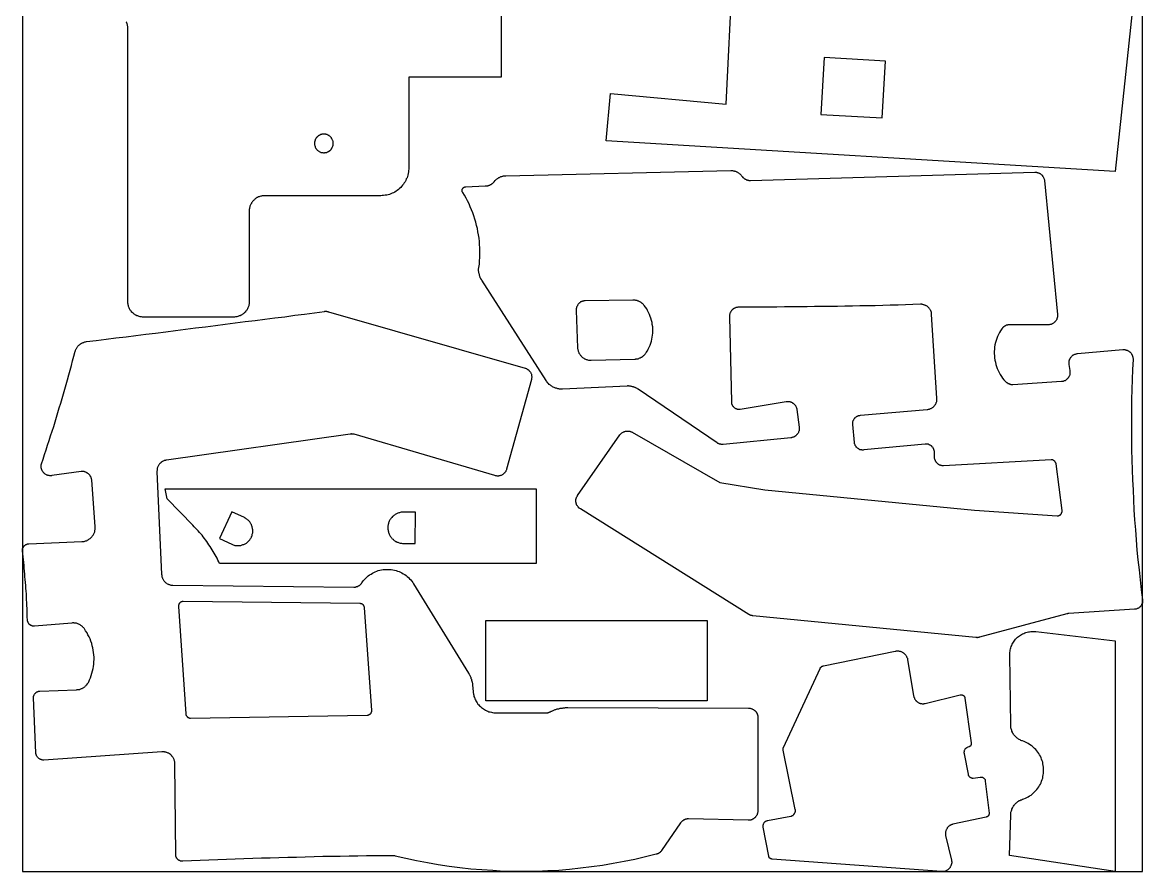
# Model space of a CAD drawing. Header units: metres. Extents: x 0 to 1200, y 0 to 1820.
# Drawn here: x 0 to 1200, y 0 to 910 of the extents above; entities that cross this region are included whole.
import ezdxf

# ---------------------------------------------------------------- set-up
doc = ezdxf.new("R2010")
doc.units = ezdxf.units.M
for name, color, linetype in [('HOLES', 1, 'Continuous'), ('MATERIAL', 8, 'Continuous'), ('PART_12328', 220, 'Continuous'), ('PART_12330', 90, 'Continuous'), ('PART_12719', 15, 'Continuous'), ('PART_12720', 30, 'Continuous'), ('PART_12724', 5, 'Continuous'), ('PART_12727', 1, 'Continuous'), ('PART_13896', 5, 'Continuous'), ('PART_13898', 3, 'Continuous')]:
    doc.layers.add(name, color=color, linetype=linetype)

msp = doc.modelspace()

# ---------------------------------------------------------------- linework, layer by layer
at = {"layer": 'HOLES'}
for points in [[(921, 807.5), (924.5, 868.25), (858.75, 872.25), (855.25, 811.25), (921, 807.5)], [(323, 790), (322.5, 790), (322, 790), (321.5, 790), (320.75, 790), (320.25, 789.75), (319.75, 789.5), (319.25, 789.5), (318.75, 789.25), (318.5, 789), (318, 788.75), (317.5, 788.5), (317, 788.25), (316.75, 787.75), (316.25, 787.5), (315.75, 787.25), (315.5, 786.75), (315.25, 786.5), (314.75, 786), (314.5, 785.5), (314.25, 785), (314, 784.75), (313.75, 784.25), (313.5, 783.75), (313.5, 783.25), (313.25, 782.75), (313.25, 782.25), (313, 781.75), (313, 781.25), (313, 780.5), (313, 780), (313, 779.5), (313, 779), (313, 778.5), (313.25, 778), (313.25, 777.5), (313.5, 777), (313.5, 776.5), (313.75, 776), (314, 775.5), (314.25, 775), (314.5, 774.75), (314.75, 774.25), (315.25, 773.75), (315.5, 773.5), (315.75, 773), (316.25, 772.75), (316.75, 772.25), (317, 772), (317.5, 771.75), (318, 771.5), (318.5, 771.25), (318.75, 771), (319.25, 770.75), (319.75, 770.5), (320.25, 770.5), (320.75, 770.25), (321.5, 770.25), (322, 770.25), (322.5, 770), (323, 770), (323.5, 770), (324, 770.25), (324.5, 770.25), (325, 770.25), (325.5, 770.5), (326, 770.5), (326.5, 770.75), (327, 771), (327.5, 771.25), (328, 771.5), (328.5, 771.75), (328.75, 772), (329.25, 772.25), (329.75, 772.75), (330, 773), (330.25, 773.5), (330.75, 773.75), (331, 774.25), (331.25, 774.75), (331.5, 775), (331.75, 775.5), (332, 776), (332.25, 776.5), (332.5, 777), (332.5, 777.5), (332.75, 778), (332.75, 778.5), (333, 779), (333, 779.5), (333, 780), (333, 780.5), (333, 781.25), (332.75, 781.75), (332.75, 782.25), (332.5, 782.75), (332.5, 783.25), (332.25, 783.75), (332, 784.25), (331.75, 784.75), (331.5, 785), (331.25, 785.5), (331, 786), (330.75, 786.5), (330.25, 786.75), (330, 787.25), (329.75, 787.5), (329.25, 787.75), (328.75, 788.25), (328.5, 788.5), (328, 788.75), (327.5, 789), (327, 789.25), (326.5, 789.5), (326, 789.5), (325.5, 789.75), (325, 790), (324.5, 790), (324, 790), (323.5, 790), (323, 790)], [(654, 612.25), (603, 611.5), (602.5, 611.5), (602, 611.5), (601.5, 611.5), (601, 611.25), (600.5, 611.25), (600, 611), (599.5, 610.75), (599, 610.75), (598.5, 610.5), (598, 610.25), (597.5, 609.75), (597.25, 609.5), (596.75, 609.25), (596.25, 608.75), (596, 608.5), (595.5, 608), (595.25, 607.75), (595, 607.25), (594.75, 606.75), (594.5, 606.25), (594.25, 605.75), (594, 605.25), (593.75, 604.75), (593.5, 604.25), (593.5, 603.75), (593.25, 603.25), (593.25, 602.75), (593.25, 602.25), (593.25, 601.75), (593.25, 601.25), (594.75, 561.25), (594.75, 560.5), (595, 559.75), (595, 559), (595.25, 558.25), (595.5, 557.5), (595.75, 557), (596, 556.25), (596.25, 555.5), (596.75, 554.75), (597, 554.25), (597.5, 553.5), (598, 553), (598.5, 552.5), (599, 551.75), (599.5, 551.25), (600, 550.75), (600.75, 550.5), (601.25, 550), (602, 549.5), (602.5, 549.25), (603.25, 549), (604, 548.75), (604.75, 548.5), (605.5, 548.25), (606.25, 548), (607, 548), (607.75, 547.75), (608.5, 547.75), (609.25, 547.75), (656, 549), (656.75, 549), (657.25, 549.25), (658, 549.25), (658.5, 549.25), (659, 549.5), (659.75, 549.5), (660.25, 549.75), (660.75, 550), (661.5, 550.25), (662, 550.5), (662.5, 550.75), (663, 551), (663.5, 551.25), (664, 551.75), (664.5, 552), (665, 552.25), (665.5, 552.75), (666, 553.25), (666.5, 553.5), (666.75, 554), (667.25, 554.5), (667.5, 555), (668, 555.5), (668.25, 556), (669.5, 557.75), (670.5, 559.75), (671.5, 561.75), (672.5, 564), (673.25, 566), (673.75, 568.25), (674.25, 570.5), (674.75, 572.5), (675, 574.75), (675.25, 577), (675.25, 579.25), (675.25, 581.5), (675.25, 583.75), (674.75, 586), (674.5, 588.25), (674, 590.5), (673.25, 592.75), (672.5, 594.75), (671.75, 596.75), (670.75, 599), (669.75, 601), (668.75, 602.75), (667.5, 604.75), (666, 606.5), (665.75, 607), (665.25, 607.5), (665, 607.75), (664.5, 608.25), (664, 608.5), (663.75, 609), (663.25, 609.25), (662.75, 609.75), (662.25, 610), (661.75, 610.25), (661.25, 610.5), (660.75, 610.75), (660.25, 611), (659.75, 611.25), (659, 611.5), (658.5, 611.75), (658, 611.75), (657.5, 612), (657, 612), (656.25, 612.25), (655.75, 612.25), (655.25, 612.25), (654.5, 612.25), (654, 612.25)], [(224.5, 385.25), (211.25, 356.75), (224.25, 350.75), (225, 350.25), (225.75, 350), (226.75, 349.75), (227.5, 349.5), (228.25, 349.5), (229, 349.25), (230, 349.25), (230.75, 349.25), (231.5, 349.25), (232.25, 349.25), (233.25, 349.25), (234, 349.5), (234.75, 349.75), (235.5, 350), (236.25, 350.25), (237.25, 350.5), (238, 350.75), (238.5, 351.25), (239.25, 351.5), (240, 352), (240.75, 352.5), (241.25, 353), (242, 353.5), (242.5, 354.25), (243, 354.75), (243.5, 355.5), (244, 356.25), (244.5, 356.75), (245, 357.5), (245.25, 358.25), (245.5, 359), (246, 359.75), (246.25, 360.5), (246.25, 361.5), (246.5, 362.25), (246.75, 363), (246.75, 363.75), (246.75, 364.75), (246.75, 365.5), (246.75, 366.25), (246.5, 367.25), (246.5, 368), (246.25, 368.75), (246, 369.5), (245.75, 370.25), (245.5, 371), (245.25, 371.75), (244.75, 372.5), (244.25, 373.25), (244, 374), (243.5, 374.75), (243, 375.25), (242.25, 376), (241.75, 376.5), (241.25, 377), (240.5, 377.5), (239.75, 378), (239, 378.5), (238.5, 378.75), (237.75, 379.25), (224.5, 385.25)], [(420.75, 351.5), (421, 385), (408.25, 385), (407.5, 385), (406.5, 385), (405.75, 385), (404.75, 384.75), (404, 384.5), (403.25, 384.25), (402.25, 384), (401.5, 383.75), (400.75, 383.25), (400, 383), (399.25, 382.5), (398.5, 382), (397.75, 381.5), (397, 380.75), (396.5, 380.25), (395.75, 379.5), (395.25, 379), (394.75, 378.25), (394.25, 377.5), (393.75, 376.75), (393.25, 376), (393, 375.25), (392.5, 374.5), (392.25, 373.5), (392, 372.75), (391.75, 372), (391.75, 371), (391.5, 370.25), (391.5, 369.25), (391.5, 368.5), (391.5, 368.25), (391.5, 367.5), (391.5, 366.75), (391.75, 365.75), (391.75, 365), (392, 364), (392.25, 363.25), (392.5, 362.5), (392.75, 361.5), (393.25, 360.75), (393.75, 360), (394, 359.25), (394.5, 358.5), (395, 357.75), (395.75, 357.25), (396.25, 356.5), (397, 356), (397.5, 355.25), (398.25, 354.75), (399, 354.25), (399.75, 353.75), (400.5, 353.5), (401.25, 353), (402, 352.75), (403, 352.5), (403.75, 352.25), (404.75, 352), (405.5, 351.75), (406.25, 351.75), (407.25, 351.5), (408, 351.5), (420.75, 351.5)], [(167.25, 284), (175.25, 169), (175.25, 168.75), (175.25, 168.5), (175.25, 168.25), (175.25, 168), (175.5, 167.75), (175.5, 167.5), (175.5, 167.25), (175.75, 167), (175.75, 166.75), (176, 166.5), (176.25, 166.5), (176.25, 166.25), (176.5, 166), (176.75, 165.75), (177, 165.5), (177.25, 165.25), (177.5, 165.25), (177.75, 165), (178, 165), (178.25, 164.75), (178.5, 164.75), (178.75, 164.75), (179, 164.5), (179.25, 164.5), (179.5, 164.5), (179.75, 164.5), (180, 164.5), (180.25, 164.5), (369.5, 167.75), (369.75, 167.75), (370, 167.75), (370.25, 167.75), (370.5, 167.75), (370.75, 168), (371, 168), (371.25, 168), (371.5, 168.25), (371.75, 168.25), (372, 168.5), (372.25, 168.5), (372.25, 168.75), (372.5, 168.75), (372.75, 169), (373, 169.25), (373, 169.5), (373.25, 169.5), (373.5, 169.75), (373.5, 170), (373.75, 170.25), (373.75, 170.5), (374, 170.75), (374, 171), (374.25, 171.25), (374.25, 171.5), (374.25, 171.75), (374.25, 172), (374.25, 172.25), (374.25, 172.5), (374.25, 172.75), (374.25, 173), (366.5, 282.5), (366.5, 282.75), (366.5, 283), (366.5, 283.25), (366.25, 283.5), (366.25, 283.75), (366.25, 284), (366, 284.25), (366, 284.5), (365.75, 284.75), (365.75, 285), (365.5, 285.25), (365.25, 285.5), (365.25, 285.75), (365, 285.75), (364.75, 286), (364.5, 286.25), (364.25, 286.5), (364, 286.5), (363.75, 286.75), (363.5, 286.75), (363.25, 287), (363, 287), (362.75, 287), (362.5, 287), (362.25, 287.25), (362, 287.25), (361.5, 287.25), (172.25, 289.25), (172, 289.25), (171.75, 289.25), (171.5, 289.25), (171.25, 289.25), (171, 289.25), (170.75, 289), (170.5, 289), (170.25, 289), (170, 288.75), (169.75, 288.75), (169.5, 288.5), (169.25, 288.25), (169, 288.25), (168.75, 288), (168.75, 287.75), (168.5, 287.75), (168.25, 287.5), (168, 287.25), (168, 287), (167.75, 286.75), (167.75, 286.5), (167.5, 286.25), (167.5, 286), (167.5, 285.75), (167.25, 285.5), (167.25, 285.25), (167.25, 285), (167.25, 284.75), (167.25, 284.5), (167.25, 284.25), (167.25, 284)]]:
    msp.add_lwpolyline(points, close=True, dxfattribs=at)
at = {"layer": 'MATERIAL'}
msp.add_lwpolyline([(0, 0), (1200, 0), (1200, 1819.5), (0, 1819.5)], close=True, dxfattribs=at)
at = {"layer": 'PART_12328'}
msp.add_lwpolyline([(153, 410), (550.25, 410), (550.25, 330), (211.25, 330), (210.25, 332), (209.5, 333.75), (208.5, 335.75), (207.5, 337.5), (206.5, 339.5), (205.5, 341.25), (204.25, 343), (203.25, 344.75), (202.25, 346.5), (201, 348.25), (199.75, 350), (198.75, 351.75), (197.5, 353.5), (196.25, 355.25), (195, 356.75), (193.75, 358.5), (192.5, 360.25), (191, 361.75), (189.75, 363.25), (188.25, 365), (187, 366.5), (185.5, 368), (184, 369.5), (182.75, 371), (155, 399.25), (153, 410)], close=True, dxfattribs=at)
at = {"layer": 'PART_12330'}
msp.add_lwpolyline([(827.75, 66.5), (815, 130), (815, 130.25), (815, 130.5), (815, 130.75), (814.75, 131), (814.75, 131.25), (815, 131.25), (815, 131.5), (815, 131.75), (815, 132), (815, 132.25), (815, 132.5), (815.25, 132.5), (815.25, 132.75), (815.25, 133), (854.5, 217.5), (854.5, 217.75), (854.5, 218), (854.75, 218.25), (855, 218.5), (855.25, 218.75), (855.25, 219), (855.5, 219), (855.5, 219.25), (855.75, 219.25), (855.75, 219.5), (856, 219.5), (856.25, 219.75), (856.5, 220), (856.75, 220), (857, 220.25), (857.25, 220.25), (857.5, 220.25), (857.75, 220.5), (858, 220.5), (935, 236.25), (935.75, 236.25), (936.25, 236.5), (936.75, 236.5), (937.5, 236.5), (938, 236.5), (938.5, 236.5), (939.25, 236.25), (939.75, 236.25), (940.25, 236), (941, 235.75), (941.5, 235.75), (942, 235.5), (942.5, 235.25), (943, 234.75), (943.5, 234.5), (944, 234.25), (944.5, 233.75), (944.75, 233.5), (945.25, 233), (945.75, 232.5), (946, 232.25), (946.5, 231.75), (946.75, 231.25), (947, 230.75), (947.25, 230), (947.5, 229.5), (947.75, 229), (948, 228.5), (948, 228), (948.25, 227.25), (954.75, 188.25), (955, 187.75), (955, 187), (955.25, 186.5), (955.5, 186), (955.5, 185.75), (955.75, 185.25), (956, 184.75), (956.5, 184.25), (956.75, 183.75), (957, 183.5), (957.25, 183), (957.75, 182.75), (958.25, 182.25), (958.5, 182), (959, 181.75), (959.5, 181.25), (959.75, 181), (960.25, 180.75), (960.75, 180.5), (961.25, 180.5), (961.75, 180.25), (962.25, 180), (962.75, 180), (963.25, 180), (964, 179.75), (964.5, 179.75), (965, 179.75), (965.5, 179.75), (966, 180), (966.5, 180), (967, 180), (1004.75, 189.25), (1005, 189.25), (1005.25, 189.25), (1005.5, 189.25), (1005.75, 189.25), (1006, 189.25), (1006.25, 189.25), (1006.5, 189.25), (1006.75, 189.25), (1007, 189.25), (1007.25, 189), (1007.5, 189), (1007.75, 188.75), (1008, 188.75), (1008.25, 188.5), (1008.5, 188.25), (1008.75, 188.25), (1008.75, 188), (1009, 187.75), (1009.25, 187.5), (1009.25, 187.25), (1009.5, 187), (1009.5, 186.75), (1009.5, 186.5), (1009.75, 186.25), (1009.75, 186), (1009.75, 185.75), (1016.5, 138), (1016.5, 137.75), (1016.5, 137.5), (1016.5, 137.25), (1016.5, 137), (1016.5, 136.75), (1016.5, 136.5), (1016.5, 136.25), (1016.25, 136), (1016.25, 135.75), (1016, 135.5), (1016, 135.25), (1015.75, 135), (1015.5, 134.75), (1015.5, 134.5), (1015.25, 134.5), (1015.25, 134.25), (1015, 134.25), (1014.75, 134), (1014.5, 133.75), (1014.25, 133.75), (1014, 133.75), (1013.75, 133.5), (1012.75, 133.25), (1012.25, 133), (1012, 133), (1011.75, 132.75), (1011.5, 132.75), (1011.25, 132.5), (1011, 132.25), (1010.75, 132), (1010.5, 131.75), (1010.25, 131.75), (1010, 131.5), (1009.75, 131.25), (1009.75, 131), (1009.5, 130.75), (1009.25, 130.25), (1009.25, 130), (1009, 129.75), (1009, 129.5), (1008.75, 129.25), (1008.75, 129), (1008.75, 128.5), (1008.75, 128.25), (1008.5, 128), (1008.5, 127.5), (1008.5, 127.25), (1008.5, 127), (1008.75, 126.75), (1008.75, 126.25), (1013, 104.25), (1013, 104), (1013, 103.75), (1013.25, 103.5), (1013.25, 103.25), (1013.5, 103), (1013.5, 102.75), (1013.75, 102.75), (1013.75, 102.5), (1014, 102.25), (1014.25, 102), (1014.25, 101.75), (1014.5, 101.5), (1014.75, 101.5), (1015, 101.25), (1015.25, 101), (1015.5, 101), (1015.75, 100.75), (1016, 100.75), (1016.25, 100.75), (1016.5, 100.5), (1016.75, 100.5), (1017, 100.5), (1017.25, 100.5), (1017.5, 100.25), (1017.75, 100.25), (1018, 100.25), (1018.25, 100.25), (1018.5, 100.25), (1026, 101.25), (1026.25, 101.25), (1026.5, 101.25), (1026.75, 101.25), (1027, 101.25), (1027.25, 101.25), (1027.5, 101.25), (1027.75, 101.25), (1028, 101.25), (1028.25, 101), (1028.5, 101), (1028.75, 100.75), (1029, 100.75), (1029.25, 100.5), (1029.5, 100.5), (1029.75, 100.25), (1030, 100.25), (1030, 100), (1030.25, 99.75), (1030.5, 99.5), (1030.5, 99.25), (1030.75, 99.25), (1031, 99), (1031, 98.75), (1031.25, 98.5), (1031.25, 98.25), (1031.25, 98), (1031.5, 97.75), (1031.5, 97.5), (1031.5, 97.25), (1031.5, 97), (1035.5, 62.75), (1035.5, 62.5), (1035.5, 62.25), (1035.5, 62), (1035.5, 61.75), (1035.5, 61.5), (1035.25, 61.25), (1035.25, 61), (1035.25, 60.75), (1035.25, 60.5), (1035, 60.5), (1035, 60.25), (1034.75, 60), (1034.75, 59.75), (1034.5, 59.75), (1034.5, 59.5), (1034.25, 59.25), (1034, 59), (1033.75, 59), (1033.75, 58.75), (1033.5, 58.75), (1033.25, 58.75), (1033, 58.5), (1032.75, 58.5), (1032.5, 58.25), (1032.25, 58.25), (996.75, 50.75), (996.25, 50.5), (995.75, 50.5), (995.25, 50.25), (994.75, 50), (994.25, 49.75), (993.75, 49.5), (993.25, 49.25), (993, 49), (992.5, 48.75), (992, 48.25), (991.75, 48), (991.25, 47.5), (991, 47.25), (990.75, 46.75), (990.5, 46.25), (990.25, 45.75), (990, 45.25), (989.75, 44.75), (989.5, 44.25), (989.25, 43.75), (989.25, 43.25), (989, 42.75), (989, 42.25), (989, 41.75), (988.75, 41.25), (988.75, 40.75), (988.75, 40.25), (989, 39.75), (989, 39.25), (989, 38.75), (995.25, 12.25), (995.25, 11.75), (995.25, 11.25), (995.5, 10.75), (995.5, 10), (995.5, 9.5), (995.5, 9), (995.25, 8.5), (995.25, 8), (995, 7.5), (995, 7), (994.75, 6.5), (994.5, 6), (994.25, 5.5), (994, 5), (993.75, 4.5), (993.5, 4), (993.25, 3.75), (992.75, 3.25), (992.5, 3), (992, 2.5), (991.75, 2.25), (991.25, 1.75), (990.75, 1.5), (990.25, 1.25), (990, 1), (989.5, 0.75), (989, 0.5), (988.5, 0.5), (988, 0.25), (987.25, 0.25), (986.75, 0), (986.25, 0), (985.75, 0), (985.25, 0), (984.75, 0), (803.25, 13.25), (803, 13.25), (802.75, 13.25), (802.5, 13.5), (802.25, 13.5), (802, 13.5), (801.75, 13.75), (801.5, 13.75), (801.25, 14), (801, 14), (801, 14.25), (800.75, 14.25), (800.5, 14.5), (800.25, 14.75), (800.25, 15), (800, 15), (800, 15.25), (799.75, 15.5), (799.75, 15.75), (799.75, 16), (799.5, 16), (799.5, 16.25), (799.5, 16.5), (793.5, 47.75), (793.5, 48), (793.5, 48.25), (793.5, 48.5), (793.5, 49), (793.5, 49.25), (793.5, 49.5), (793.5, 49.75), (793.5, 50.25), (793.75, 50.5), (793.75, 50.75), (793.75, 51), (794, 51.25), (794.25, 51.75), (794.25, 52), (794.5, 52.25), (794.75, 52.5), (794.75, 52.75), (795, 53), (795.25, 53.25), (795.5, 53.25), (795.75, 53.5), (796, 53.75), (796.25, 54), (796.5, 54), (796.75, 54.25), (797, 54.25), (797.5, 54.5), (797.75, 54.5), (798, 54.5), (798.25, 54.75), (823, 59.5), (823.5, 59.5), (823.75, 59.5), (824, 59.75), (824.25, 59.75), (824.5, 60), (824.75, 60), (825.25, 60.25), (825.5, 60.25), (825.75, 60.5), (826, 60.75), (826.25, 61), (826.25, 61.25), (826.5, 61.5), (826.75, 61.75), (827, 62), (827, 62.25), (827.25, 62.5), (827.5, 62.75), (827.5, 63), (827.75, 63.25), (827.75, 63.75), (827.75, 64), (828, 64.25), (828, 64.5), (828, 65), (828, 65.25), (828, 65.5), (828, 65.75), (828, 66.25), (827.75, 66.5)], close=True, dxfattribs=at)
at = {"layer": 'PART_12719'}
msp.add_lwpolyline([(1170.75, 247.25), (1170.75, 0), (1057.5, 17.25), (1058.75, 60.75), (1058.75, 61.75), (1059, 62.5), (1059, 63.5), (1059.25, 64.5), (1059.5, 65.25), (1059.75, 66.25), (1060, 67), (1060.5, 68), (1060.75, 68.75), (1061.25, 69.5), (1061.75, 70.25), (1062.25, 71), (1063, 71.75), (1063.5, 72.5), (1064.25, 73.25), (1064.75, 73.75), (1065.5, 74.25), (1066.25, 75), (1067, 75.5), (1067.75, 76), (1068.75, 76.25), (1069.5, 76.75), (1070.25, 77), (1071.25, 77.5), (1072.75, 78), (1074.5, 78.75), (1076, 79.25), (1077.5, 80.25), (1079, 81), (1080.5, 82), (1081.75, 83), (1083, 84.25), (1084.25, 85.5), (1085.5, 86.75), (1086.75, 88), (1087.75, 89.25), (1088.75, 90.75), (1089.5, 92.25), (1090.5, 93.75), (1091.25, 95.25), (1091.75, 96.75), (1092.5, 98.5), (1093, 100.25), (1093.25, 101.75), (1093.5, 103.5), (1093.75, 105.25), (1094, 107), (1094, 108.75), (1094, 110.5), (1093.75, 112), (1093.5, 113.75), (1093.25, 115.5), (1093, 117.25), (1092.5, 118.75), (1091.75, 120.5), (1091.25, 122), (1090.5, 123.5), (1089.5, 125), (1088.75, 126.5), (1087.75, 128), (1086.75, 129.25), (1085.5, 130.75), (1084.25, 132), (1083, 133), (1081.75, 134.25), (1080.5, 135.25), (1079, 136.25), (1077.5, 137.25), (1076, 138), (1074.5, 138.75), (1073, 139.25), (1071.25, 140), (1070.5, 140.25), (1069.5, 140.5), (1068.75, 141), (1067.75, 141.5), (1067, 142), (1066.25, 142.5), (1065.5, 143), (1064.75, 143.5), (1064.25, 144.25), (1063.5, 145), (1063, 145.5), (1062.25, 146.25), (1061.75, 147), (1061.25, 148), (1060.75, 148.75), (1060.5, 149.5), (1060, 150.5), (1059.75, 151.25), (1059.5, 152.25), (1059.25, 153), (1059, 154), (1059, 155), (1058.75, 155.75), (1058.75, 156.75), (1057.75, 232), (1057.75, 233.25), (1057.75, 234.75), (1058, 236), (1058.25, 237.25), (1058.5, 238.5), (1059, 239.75), (1059.25, 241), (1059.75, 242.25), (1060.25, 243.5), (1061, 244.75), (1061.75, 245.75), (1062.5, 247), (1063.25, 248), (1064, 249), (1065, 250), (1066, 251), (1067, 251.75), (1068, 252.5), (1069.25, 253.25), (1070.25, 254), (1071.5, 254.75), (1072.75, 255.25), (1073.75, 255.75), (1075, 256.25), (1076.5, 256.5), (1077.75, 256.75), (1079, 257), (1080.25, 257.25), (1081.75, 257.25), (1083, 257.25), (1084.25, 257.25), (1085.75, 257.25), (1170.75, 247.25)], close=True, dxfattribs=at)
at = {"layer": 'PART_12720'}
msp.add_lwpolyline([(1198.25, 1008.5), (1170.5, 750), (1170.5, 750), (625.5, 783), (630, 833.5), (754, 822.25), (760.75, 960.25)], dxfattribs=at)
at = {"layer": 'PART_12724'}
msp.add_lwpolyline([(496.5, 269), (733.5, 269), (733.5, 183), (496.5, 183), (496.5, 269)], close=True, dxfattribs=at)
at = {"layer": 'PART_12727'}
msp.add_lwpolyline([(513, 965), (513, 851), (414, 851), (414, 754), (414, 752.5), (413.75, 751), (413.5, 749.5), (413.25, 747.75), (413, 746.25), (412.5, 744.75), (412, 743.25), (411.25, 742), (410.75, 740.5), (410, 739), (409, 737.75), (408.25, 736.5), (407.25, 735.25), (406.25, 734), (405.25, 733), (404, 731.75), (402.75, 730.75), (401.5, 729.75), (400.25, 729), (399, 728), (397.5, 727.25), (396.25, 726.75), (394.75, 726), (393.25, 725.5), (391.75, 725), (390.25, 724.75), (388.75, 724.5), (387, 724.25), (385.5, 724.25), (384, 724), (259.5, 724), (258.5, 724), (257.75, 724), (256.75, 724), (256, 723.75), (255.25, 723.5), (254.25, 723.25), (253.5, 723), (252.75, 722.75), (252, 722.25), (251.25, 722), (250.5, 721.5), (249.75, 721), (249, 720.5), (248.5, 719.75), (247.75, 719.25), (247.25, 718.75), (246.5, 718), (246, 717.25), (245.5, 716.5), (245.25, 715.75), (244.75, 715), (244.25, 714.25), (244, 713.5), (243.75, 712.75), (243.5, 711.75), (243.25, 711), (243.25, 710.25), (243, 709.25), (243, 708.5), (243, 707.5), (243, 610.5), (243, 609.75), (242.75, 609), (242.75, 608), (242.5, 607.25), (242.5, 606.25), (242.25, 605.5), (241.75, 604.75), (241.5, 604), (241.25, 603), (240.75, 602.25), (240.25, 601.5), (239.75, 601), (239.25, 600.25), (238.75, 599.5), (238, 599), (237.5, 598.25), (236.75, 597.75), (236.25, 597.25), (235.5, 596.75), (234.75, 596.25), (234, 596), (233.25, 595.5), (232.25, 595.25), (231.5, 595), (230.75, 594.75), (229.75, 594.5), (229, 594.25), (228.25, 594.25), (227.25, 594), (226.5, 594), (129.5, 594), (128.5, 594), (127.75, 594.25), (126.75, 594.25), (126, 594.5), (125.25, 594.75), (124.25, 595), (123.5, 595.25), (122.75, 595.5), (122, 596), (121.25, 596.25), (120.5, 596.75), (119.75, 597.25), (119, 597.75), (118.5, 598.25), (117.75, 599), (117.25, 599.5), (116.5, 600.25), (116, 601), (115.5, 601.5), (115.25, 602.25), (114.75, 603), (114.25, 604), (114, 604.75), (113.75, 605.5), (113.5, 606.25), (113.25, 607.25), (113.25, 608), (113, 609), (113, 609.75), (113, 610.5), (113, 904), (113, 904.75), (113, 905.25), (112.75, 906), (112.75, 906.5), (112.5, 907.25), (112.25, 907.75), (112.25, 908.5), (112, 909), (111.75, 909.5), (111.25, 910)], dxfattribs=at)
at = {"layer": 'PART_13896'}
msp.add_lwpolyline([(795.5, 409), (1019.75, 387.25), (1108.5, 381.25), (1108.75, 381.25), (1109, 381.25), (1109.25, 381.25), (1109.5, 381.25), (1109.75, 381.25), (1110, 381.25), (1110.25, 381.5), (1110.5, 381.5), (1110.75, 381.5), (1111, 381.75), (1111.25, 381.75), (1111.5, 382), (1111.75, 382), (1112, 382.25), (1112, 382.5), (1112.25, 382.75), (1112.5, 382.75), (1112.75, 383), (1112.75, 383.25), (1113, 383.5), (1113, 383.75), (1113.25, 384), (1113.25, 384.25), (1113.5, 384.5), (1113.5, 384.75), (1113.5, 385), (1113.75, 385.25), (1113.75, 385.5), (1113.75, 385.75), (1113.75, 386), (1113.75, 386.25), (1113.75, 386.5), (1113.75, 386.75), (1107.25, 436.75), (1107.25, 437), (1107.25, 437.25), (1107, 437.5), (1107, 437.75), (1107, 438), (1106.75, 438.25), (1106.75, 438.5), (1106.5, 438.75), (1106.5, 439), (1106.25, 439.25), (1106, 439.25), (1106, 439.5), (1105.75, 439.75), (1105.5, 440), (1105.25, 440), (1105, 440.25), (1104.75, 440.25), (1104.75, 440.5), (1104.5, 440.5), (1104.25, 440.75), (1104, 440.75), (1103.75, 441), (1103.5, 441), (1103, 441), (1102.75, 441), (1102.5, 441), (1102.25, 441), (1102, 441), (986.75, 434.75), (986.25, 434.75), (985.75, 434.75), (985.25, 434.75), (984.75, 435), (984.5, 435), (984, 435), (983.5, 435.25), (983, 435.5), (982.5, 435.5), (982.25, 435.75), (981.75, 436), (981.25, 436.25), (981, 436.5), (980.5, 436.75), (980.25, 437.25), (980, 437.5), (979.5, 437.75), (979.25, 438.25), (979, 438.5), (978.75, 439), (978.5, 439.25), (978.25, 439.75), (978, 440.25), (977.75, 440.75), (977.75, 441), (977.5, 441.5), (977.5, 442), (977.25, 442.5), (977.25, 443), (977.25, 443.5), (977, 449.25), (977, 449.75), (977, 450.25), (976.75, 450.75), (976.75, 451.25), (976.75, 451.75), (976.5, 452), (976.25, 452.5), (976, 453), (976, 453.5), (975.75, 453.75), (975.5, 454.25), (975, 454.5), (974.75, 455), (974.5, 455.25), (974.25, 455.5), (973.75, 456), (973.5, 456.25), (973, 456.5), (972.5, 456.75), (972.25, 457), (971.75, 457.25), (971.25, 457.25), (971, 457.5), (970.5, 457.75), (970, 457.75), (969.5, 457.75), (969, 458), (968.5, 458), (968.25, 458), (967.75, 458), (967.25, 458), (901.25, 451.75), (900.75, 451.5), (900.25, 451.5), (899.75, 451.5), (899.25, 451.75), (898.75, 451.75), (898.25, 451.75), (897.75, 452), (897.25, 452), (896.75, 452.25), (896.5, 452.5), (896, 452.75), (895.5, 453), (895.25, 453.25), (894.75, 453.5), (894.5, 453.75), (894, 454.25), (893.75, 454.5), (893.25, 454.75), (893, 455.25), (892.75, 455.75), (892.5, 456), (892.25, 456.5), (892, 457), (892, 457.25), (891.75, 457.75), (891.5, 458.25), (891.5, 458.75), (891.5, 459.25), (891.25, 459.75), (889.5, 479), (889.5, 479.5), (889.5, 480), (889.5, 480.5), (889.5, 481), (889.5, 481.5), (889.75, 481.75), (889.75, 482.25), (890, 482.75), (890, 483.25), (890.25, 483.75), (890.5, 484), (890.75, 484.5), (891, 485), (891.25, 485.25), (891.5, 485.75), (891.75, 486), (892.25, 486.25), (892.5, 486.75), (892.75, 487), (893.25, 487.25), (893.75, 487.5), (894, 487.75), (894.5, 488), (895, 488.25), (895.25, 488.25), (895.75, 488.5), (896.25, 488.75), (896.75, 488.75), (897.25, 488.75), (897.75, 489), (969.25, 495), (970, 495), (970.5, 495.25), (971, 495.25), (971.75, 495.5), (972.25, 495.75), (972.75, 496), (973.5, 496.25), (974, 496.5), (974.5, 496.75), (975, 497.25), (975.5, 497.5), (976, 498), (976.5, 498.25), (976.75, 498.75), (977.25, 499.25), (977.5, 499.75), (978, 500.25), (978.25, 500.75), (978.5, 501.25), (978.75, 501.75), (979, 502.5), (979.25, 503), (979.5, 503.5), (979.5, 504.25), (979.75, 504.75), (979.75, 505.5), (979.75, 506), (979.75, 506.5), (979.75, 507.25), (974, 597), (974, 597.5), (974, 598.25), (973.75, 598.75), (973.75, 599.25), (973.5, 600), (973.25, 600.5), (973, 601), (972.75, 601.5), (972.5, 602), (972, 602.5), (971.75, 603), (971.5, 603.5), (971, 604), (970.5, 604.5), (970, 605), (969.75, 605.25), (969.25, 605.75), (968.5, 606), (968, 606.25), (967.5, 606.5), (967, 606.75), (966.5, 607), (965.75, 607.25), (965.25, 607.25), (964.75, 607.5), (964, 607.5), (963.5, 607.75), (962.75, 607.75), (962.25, 607.75), (954, 607.5), (946, 607.25), (938, 607), (929.75, 606.75), (921.75, 606.5), (913.5, 606.25), (905.5, 606.25), (897.25, 606), (889.25, 605.75), (881, 605.75), (873, 605.5), (864.75, 605.5), (856.75, 605.25), (848.5, 605.25), (840.5, 605), (832.25, 605), (824.25, 605), (816.25, 605), (808, 604.75), (800, 604.75), (791.75, 604.75), (783.75, 604.75), (775.5, 604.75), (767.5, 604.75), (767, 604.75), (766.25, 604.75), (765.75, 604.5), (765.25, 604.5), (764.75, 604.5), (764.25, 604.25), (763.75, 604), (763.25, 603.75), (762.75, 603.5), (762.25, 603.25), (762, 603), (761.5, 602.75), (761, 602.5), (760.75, 602), (760.25, 601.75), (760, 601.25), (759.5, 601), (759.25, 600.5), (759, 600), (758.75, 599.5), (758.5, 599.25), (758.25, 598.75), (758, 598.25), (757.75, 597.75), (757.75, 597.25), (757.5, 596.5), (757.5, 596), (757.5, 595.5), (757.5, 595), (757.5, 594.5), (759.5, 503.25), (759.5, 502.75), (759.5, 502.25), (759.75, 502), (759.75, 501.5), (759.75, 501), (760, 500.75), (760, 500.25), (760.25, 500), (760.5, 499.5), (760.75, 499.25), (761, 498.75), (761.25, 498.5), (761.5, 498.25), (761.75, 497.75), (762, 497.5), (762.5, 497.25), (762.75, 497), (763, 496.75), (763.5, 496.5), (763.75, 496.25), (764.25, 496), (764.5, 496), (765, 495.75), (765.5, 495.75), (765.75, 495.5), (766.25, 495.5), (766.75, 495.5), (767, 495.5), (767.5, 495.5), (768, 495.5), (768.25, 495.5), (768.75, 495.5), (818.25, 503.5), (818.75, 503.5), (819.25, 503.75), (819.75, 503.75), (820.25, 503.75), (820.75, 503.5), (821.25, 503.5), (822, 503.5), (822.5, 503.25), (823, 503.25), (823.5, 503), (824, 502.75), (824.5, 502.5), (824.75, 502.25), (825.25, 502), (825.75, 501.75), (826.25, 501.25), (826.5, 501), (827, 500.5), (827.25, 500.25), (827.75, 499.75), (828, 499.5), (828.25, 499), (828.5, 498.5), (828.75, 498), (829, 497.5), (829.25, 497), (829.25, 496.5), (829.5, 496), (829.5, 495.5), (829.75, 495), (832, 476), (832.25, 475.5), (832.25, 475), (832.25, 474.5), (832.25, 473.75), (832, 473.25), (832, 472.75), (832, 472.25), (831.75, 471.75), (831.5, 471.25), (831.25, 470.75), (831.25, 470.25), (831, 469.75), (830.5, 469.25), (830.25, 469), (830, 468.5), (829.75, 468), (829.25, 467.75), (829, 467.25), (828.5, 467), (828, 466.75), (827.75, 466.25), (827.25, 466), (826.75, 465.75), (826.25, 465.5), (825.75, 465.25), (825.25, 465.25), (824.75, 465), (824.25, 465), (823.75, 464.75), (823.25, 464.75), (750.75, 457.5), (750.5, 457.5), (750.25, 457.5), (750, 457.5), (749.5, 457.5), (749.25, 457.5), (749, 457.5), (748.75, 457.5), (748.5, 457.5), (748.25, 457.75), (748, 457.75), (747.5, 457.75), (747.25, 457.75), (747, 458), (746.75, 458), (746.5, 458), (746.25, 458.25), (746, 458.25), (745.75, 458.5), (745.5, 458.5), (745.25, 458.75), (745, 458.75), (744.75, 459), (744.5, 459), (744.25, 459.25), (659.75, 516.75), (659.5, 517), (659, 517.25), (658.5, 517.5), (658, 517.75), (657.5, 518), (657, 518.25), (656.5, 518.5), (656, 518.75), (655.5, 519), (655, 519), (654.5, 519.25), (654, 519.5), (653.5, 519.5), (653, 519.75), (652.5, 519.75), (652, 519.75), (651.5, 520), (650.75, 520), (650.25, 520), (649.75, 520), (649.25, 520.25), (648.75, 520.25), (648.25, 520.25), (647.75, 520), (578.75, 516.75), (578, 516.75), (577, 516.75), (576.25, 517), (575.25, 517), (574.5, 517.25), (573.5, 517.25), (572.75, 517.5), (572, 517.75), (571, 518), (570.25, 518.25), (569.5, 518.75), (568.75, 519), (568, 519.5), (567.25, 520), (566.5, 520.5), (565.75, 521), (565, 521.5), (564.25, 522), (563.75, 522.75), (563, 523.25), (562.5, 524), (562, 524.5), (561.5, 525.25), (561, 526), (492, 633.75), (491.75, 634.25), (491.25, 634.75), (491, 635.25), (490.75, 635.75), (490.5, 636.25), (490.25, 636.75), (490, 637.5), (490, 638), (489.75, 638.5), (489.5, 639), (489.5, 639.75), (489.25, 640.25), (489.25, 640.75), (489, 641.5), (489, 642), (489, 642.5), (488.75, 643.25), (488.75, 643.75), (488.75, 644.25), (488.75, 645), (488.75, 645.5), (488.75, 646), (489, 646.75), (489, 647.25), (489.5, 650.75), (489.75, 654.25), (490, 657.75), (490, 661.25), (490, 664.75), (490, 668.25), (489.75, 671.75), (489.5, 675), (489.25, 678.5), (488.75, 682), (488, 685.5), (487.5, 689), (486.5, 692.25), (485.75, 695.75), (484.75, 699), (483.75, 702.5), (482.5, 705.75), (481.25, 709), (479.75, 712.25), (478.5, 715.25), (476.75, 718.5), (475.25, 721.5), (473.5, 724.5), (471.75, 727.5), (471.5, 727.75), (471.5, 728), (471.25, 728.25), (471.25, 728.5), (471.25, 728.75), (471.25, 729), (471, 729), (471, 729.25), (471, 729.5), (471, 729.75), (471, 730), (471, 730.25), (471.25, 730.5), (471.25, 730.75), (471.25, 731), (471.25, 731.25), (471.5, 731.25), (471.5, 731.5), (471.75, 731.75), (471.75, 732), (472, 732.25), (472.25, 732.5), (472.5, 732.75), (472.75, 733), (473, 733), (473.25, 733.25), (473.5, 733.25), (473.75, 733.5), (474, 733.5), (474.25, 733.5), (474.5, 733.75), (474.75, 733.75), (475, 733.75), (495.75, 734.5), (496.25, 734.5), (496.75, 734.5), (497.25, 734.5), (497.75, 734.5), (498, 734.75), (498.5, 734.75), (499, 735), (499.5, 735), (500, 735.25), (500.25, 735.5), (500.75, 735.5), (501.25, 735.75), (501.5, 736), (502, 736.25), (502.5, 736.5), (502.75, 736.75), (503.25, 737), (503.5, 737.25), (504, 737.5), (504.25, 738), (504.5, 738.25), (505, 738.5), (505.25, 739), (505.5, 739.25), (506, 739.75), (506.25, 740.25), (506.75, 740.75), (507.25, 741), (507.5, 741.5), (508, 741.75), (508.5, 742.25), (509, 742.5), (509.5, 743), (510, 743.25), (510.5, 743.5), (511, 743.75), (511.5, 744), (512, 744.25), (512.5, 744.5), (513.25, 744.75), (513.75, 744.75), (514.25, 745), (514.75, 745), (515.5, 745.25), (516, 745.25), (516.5, 745.25), (517.25, 745.5), (517.75, 745.5), (759, 751), (759.5, 751), (760.25, 751), (760.75, 751), (761.25, 750.75), (761.75, 750.75), (762.5, 750.75), (763, 750.5), (763.5, 750.25), (764, 750.25), (764.5, 750), (765, 749.75), (765.5, 749.5), (766, 749.25), (766.5, 749), (767, 748.75), (767.5, 748.25), (768, 748), (768.5, 747.5), (768.75, 747.25), (769.25, 746.75), (769.75, 746.5), (770, 746), (770.25, 745.5), (770.75, 745), (771, 744.75), (771.25, 744.5), (771.5, 744), (771.75, 743.75), (772.25, 743.5), (772.5, 743.25), (772.75, 742.75), (773.25, 742.5), (773.5, 742.25), (774, 742), (774.25, 741.75), (774.75, 741.75), (775.25, 741.5), (775.5, 741.25), (776, 741.25), (776.5, 741), (776.75, 740.75), (777.25, 740.75), (777.75, 740.75), (778.25, 740.5), (778.75, 740.5), (779, 740.5), (779.5, 740.5), (780, 740.5), (1084.5, 749.25), (1085.25, 749.25), (1085.75, 749.25), (1086.25, 749.25), (1086.75, 749), (1087.25, 749), (1087.75, 748.75), (1088.25, 748.75), (1088.75, 748.5), (1089.25, 748.25), (1089.75, 748), (1090.25, 747.75), (1090.75, 747.5), (1091, 747), (1091.5, 746.75), (1092, 746.5), (1092.25, 746), (1092.5, 745.5), (1093, 745.25), (1093.25, 744.75), (1093.5, 744.25), (1093.75, 743.75), (1094, 743.25), (1094.25, 742.75), (1094.5, 742.25), (1094.5, 741.75), (1094.75, 741.25), (1094.75, 740.75), (1094.75, 740.25), (1108.75, 596.75), (1108.75, 596.25), (1108.75, 595.75), (1108.75, 595), (1108.75, 594.5), (1108.75, 594), (1108.5, 593.5), (1108.5, 593), (1108.25, 592.5), (1108, 592), (1108, 591.5), (1107.75, 591), (1107.5, 590.5), (1107, 590), (1106.75, 589.75), (1106.5, 589.25), (1106, 588.75), (1105.75, 588.5), (1105.25, 588), (1104.75, 587.75), (1104.5, 587.5), (1104, 587.25), (1103.5, 587), (1103, 586.75), (1102.5, 586.5), (1102, 586.25), (1101.5, 586), (1101, 586), (1100.5, 586), (1100, 585.75), (1099.5, 585.75), (1098.75, 585.75), (1057.25, 585.75), (1057, 585.75), (1056.5, 585.75), (1056.25, 585.75), (1055.75, 585.75), (1055.5, 585.5), (1055, 585.5), (1054.5, 585.5), (1054.25, 585.25), (1053.75, 585.25), (1053.5, 585), (1053, 584.75), (1052.75, 584.75), (1052.5, 584.5), (1052, 584.25), (1051.75, 584), (1051.5, 583.75), (1051, 583.5), (1050.75, 583.25), (1050.5, 583), (1050.25, 582.75), (1050, 582.5), (1049.75, 582.25), (1049.5, 581.75), (1049.25, 581.5), (1047.75, 579.5), (1046.75, 577.5), (1045.5, 575.5), (1044.5, 573.25), (1043.75, 571.25), (1043, 569), (1042.25, 566.75), (1041.75, 564.25), (1041.5, 562), (1041.25, 559.75), (1041, 557.25), (1041, 555), (1041.25, 552.5), (1041.25, 550.25), (1041.75, 548), (1042.25, 545.75), (1042.75, 543.25), (1043.5, 541), (1044.25, 539), (1045.25, 536.75), (1046.25, 534.75), (1047.5, 532.5), (1048.75, 530.5), (1050, 528.75), (1051.5, 526.75), (1053.25, 525), (1053.5, 524.75), (1053.75, 524.5), (1054, 524.25), (1054.25, 524), (1054.5, 524), (1054.75, 523.75), (1055.25, 523.5), (1055.5, 523.25), (1055.75, 523), (1056, 523), (1056.5, 522.75), (1056.75, 522.75), (1057, 522.5), (1057.5, 522.5), (1057.75, 522.25), (1058.25, 522.25), (1058.5, 522.25), (1059, 522), (1059.25, 522), (1059.5, 522), (1060, 522), (1060.25, 522), (1060.75, 522), (1061, 522), (1113.25, 525.25), (1113.75, 525.25), (1114.25, 525.25), (1114.75, 525.5), (1115.25, 525.5), (1115.75, 525.75), (1116.25, 526), (1116.75, 526), (1117.25, 526.25), (1117.75, 526.5), (1118.25, 527), (1118.5, 527.25), (1119, 527.5), (1119.25, 527.75), (1119.75, 528.25), (1120, 528.5), (1120.5, 529), (1120.75, 529.5), (1121, 529.75), (1121.25, 530.25), (1121.5, 530.75), (1121.75, 531.25), (1122, 531.75), (1122.25, 532.25), (1122.25, 532.75), (1122.5, 533.25), (1122.5, 533.75), (1122.5, 534.25), (1122.5, 534.75), (1122.5, 535.25), (1122.5, 535.75), (1122.5, 536.5), (1122.5, 537), (1121.25, 543.25), (1121.25, 543.75), (1121.25, 544.5), (1121.25, 545), (1121.25, 545.5), (1121.25, 546), (1121.25, 546.5), (1121.5, 547), (1121.5, 547.5), (1121.75, 548), (1121.75, 548.5), (1122, 549), (1122.25, 549.5), (1122.5, 550), (1122.75, 550.5), (1123, 551), (1123.5, 551.25), (1123.75, 551.75), (1124.25, 552.25), (1124.5, 552.5), (1125, 552.75), (1125.25, 553.25), (1125.75, 553.5), (1126.25, 553.75), (1126.75, 554), (1127.25, 554.25), (1127.75, 554.5), (1128.25, 554.5), (1128.75, 554.75), (1129.25, 554.75), (1129.75, 555), (1130.25, 555), (1178.75, 559.25), (1179.25, 559.25), (1180, 559.25), (1180.5, 559.25), (1181, 559.25), (1181.5, 559), (1182, 559), (1182.5, 558.75), (1183, 558.75), (1183.5, 558.5), (1184, 558.25), (1184.5, 558), (1185, 557.75), (1185.25, 557.5), (1185.75, 557.25), (1186.25, 556.75), (1186.5, 556.5), (1187, 556), (1187.25, 555.75), (1187.75, 555.25), (1188, 554.75), (1188.25, 554.5), (1188.5, 554), (1188.75, 553.5), (1189, 553), (1189.25, 552.5), (1189.25, 552), (1189.5, 551.5), (1189.5, 551), (1189.5, 550.5), (1189.75, 549.75), (1189.75, 549.25), (1189.75, 548.75), (1189.25, 538), (1188.75, 527.25), (1188.5, 516.5), (1188.25, 505.75), (1188.25, 495), (1188, 484.25), (1188, 473.5), (1188.25, 462.75), (1188.25, 452), (1188.5, 441.25), (1188.75, 430.5), (1189.25, 419.75), (1189.75, 409), (1190.25, 398.25), (1190.75, 387.5), (1191.5, 376.75), (1192.25, 366), (1193.25, 355.25), (1194, 344.5), (1195, 334), (1196.25, 323.25), (1197.25, 312.5), (1198.5, 301.75), (1199.75, 291.25), (1200, 290.75), (1200, 290.25), (1200, 289.75), (1200, 289.25), (1199.75, 288.75), (1199.75, 288.25), (1199.75, 287.75), (1199.5, 287.5), (1199.25, 287), (1199.25, 286.5), (1199, 286), (1198.75, 285.75), (1198.5, 285.25), (1198.25, 284.75), (1198, 284.5), (1197.75, 284), (1197.25, 283.75), (1197, 283.5), (1196.75, 283), (1196.25, 282.75), (1196, 282.5), (1195.5, 282.25), (1195, 282), (1194.75, 281.75), (1194.25, 281.75), (1193.75, 281.5), (1193.25, 281.25), (1193, 281.25), (1192.5, 281.25), (1192, 281), (1191.5, 281), (1121, 276.5), (1120.75, 276.5), (1120.5, 276.5), (1120.25, 276.5), (1120, 276.5), (1119.75, 276.5), (1119.75, 276.25), (1119.5, 276.25), (1119.25, 276.25), (1119, 276.25), (1025.25, 251), (1025, 251), (1024.75, 251), (1024.75, 250.75), (1024.5, 250.75), (1024.25, 250.75), (1024, 250.75), (1023.75, 250.75), (1023.5, 250.75), (1023.25, 250.75), (1023, 250.75), (1022.75, 250.5), (1022.5, 250.5), (1022.25, 250.5), (1022.25, 250.75), (1022, 250.75), (1021.75, 250.75), (1021.5, 250.75), (782.5, 274), (782.25, 274), (782, 274), (781.75, 274), (781.75, 274.25), (781.5, 274.25), (781.25, 274.25), (781, 274.25), (780.75, 274.5), (780.5, 274.5), (780.25, 274.5), (780, 274.75), (779.75, 274.75), (779.5, 274.75), (779.25, 275), (779, 275), (778.75, 275.25), (778.5, 275.25), (778.5, 275.5), (778.25, 275.5), (597.75, 388.75), (597.25, 389), (596.75, 389.25), (596.25, 389.5), (596, 390), (595.5, 390.25), (595.25, 390.75), (595, 391.25), (594.5, 391.75), (594.25, 392), (594, 392.5), (593.75, 393), (593.5, 393.5), (593.5, 394), (593.25, 394.5), (593.25, 395.25), (593, 395.75), (593, 396.25), (593, 396.75), (593, 397.25), (593, 397.75), (593, 398.25), (593, 399), (593.25, 399.5), (593.25, 400), (593.5, 400.5), (593.75, 401), (594, 401.5), (594.25, 402), (594.5, 402.5), (594.75, 402.75), (640, 467.75), (640.25, 468.25), (640.75, 468.5), (641, 469), (641.5, 469.25), (641.75, 469.75), (642.25, 470), (642.75, 470.25), (643, 470.5), (643.5, 470.75), (644, 471), (644.5, 471.25), (645, 471.5), (645.5, 471.5), (646, 471.75), (646.5, 471.75), (647, 472), (647.5, 472), (648.25, 472), (648.75, 472), (649.25, 472), (649.75, 471.75), (650.25, 471.75), (650.75, 471.75), (651.25, 471.5), (651.75, 471.25), (652.25, 471.25), (652.75, 471), (653.25, 470.75), (747.25, 416.75), (795.5, 409)], close=True, dxfattribs=at)
at = {"layer": 'PART_13898'}
msp.add_lwpolyline([(327.75, 599.75), (538.5, 539.5), (539, 539.25), (539.5, 539), (540, 539), (540.5, 538.75), (540.75, 538.5), (541.25, 538), (541.75, 537.75), (542.25, 537.5), (542.5, 537), (543, 536.75), (543.25, 536.25), (543.75, 535.75), (544, 535.5), (544.25, 535), (544.5, 534.5), (544.75, 534), (545, 533.5), (545.25, 533), (545.25, 532.5), (545.5, 532), (545.5, 531.5), (545.5, 531), (545.75, 530.5), (545.75, 529.75), (545.75, 529.25), (545.5, 528.75), (545.5, 528.25), (545.5, 527.75), (545.25, 527.25), (518.75, 431.25), (518.75, 430.75), (518.5, 430.25), (518.25, 429.75), (518, 429.25), (517.75, 428.75), (517.5, 428.25), (517.25, 427.75), (516.75, 427.5), (516.5, 427), (516.25, 426.75), (515.75, 426.25), (515.25, 426), (515, 425.75), (514.5, 425.25), (514, 425), (513.5, 424.75), (513, 424.5), (512.5, 424.5), (512, 424.25), (511.5, 424), (511, 424), (510.5, 424), (510, 423.75), (509.5, 423.75), (509, 423.75), (508.5, 423.75), (508, 424), (507.25, 424), (506.75, 424), (506.25, 424.25), (355.25, 468.5), (355, 468.5), (354.75, 468.5), (354.5, 468.75), (354.25, 468.75), (354, 468.75), (353.75, 468.75), (353.5, 468.75), (353.25, 468.75), (353, 468.75), (352.75, 468.75), (352.5, 469), (352.25, 469), (352, 468.75), (351.75, 468.75), (351.5, 468.75), (351.25, 468.75), (351, 468.75), (154.5, 440.75), (153.75, 440.75), (153.25, 440.5), (152.5, 440.5), (152, 440.25), (151.5, 440), (150.75, 439.75), (150.25, 439.5), (149.75, 439.25), (149.25, 438.75), (148.75, 438.5), (148.25, 438), (147.75, 437.5), (147.25, 437), (147, 436.75), (146.5, 436.25), (146, 435.75), (145.75, 435), (145.5, 434.5), (145.25, 434), (145, 433.5), (144.75, 432.75), (144.5, 432.25), (144.5, 431.5), (144.25, 431), (144.25, 430.25), (144.25, 429.75), (144, 429), (144, 428.5), (149, 318.25), (149.25, 317.75), (149.25, 317), (149.25, 316.5), (149.5, 315.75), (149.75, 315.25), (150, 314.5), (150.25, 314), (150.5, 313.5), (150.75, 312.75), (151, 312.25), (151.5, 311.75), (151.75, 311.25), (152.25, 310.75), (152.75, 310.25), (153.25, 309.75), (153.75, 309.5), (154.25, 309), (154.75, 308.75), (155.25, 308.25), (156, 308), (156.5, 307.75), (157, 307.5), (157.75, 307.5), (158.25, 307.25), (159, 307), (159.75, 307), (160.25, 307), (161, 307), (355, 304.75), (355.5, 304.75), (356, 304.75), (356.25, 304.75), (356.75, 304.75), (357.25, 305), (357.5, 305), (358, 305.25), (358.25, 305.25), (358.75, 305.5), (359.25, 305.5), (359.5, 305.75), (360, 306), (360.25, 306), (360.5, 306.25), (361, 306.5), (361.25, 306.75), (361.5, 307), (362, 307.25), (362.25, 307.5), (362.5, 308), (362.75, 308.25), (363, 308.5), (363.25, 308.75), (363.5, 309.25), (364.5, 310.5), (365.5, 312), (366.75, 313.25), (368, 314.5), (369.25, 315.75), (370.5, 316.75), (372, 317.75), (373.5, 318.75), (375, 319.75), (376.5, 320.5), (378, 321.25), (379.75, 321.75), (381.25, 322.5), (383, 323), (384.75, 323.25), (386.5, 323.5), (388, 323.75), (389.75, 323.75), (391.5, 323.75), (393.25, 323.75), (395, 323.5), (396.75, 323.25), (398.5, 323), (400.25, 322.5), (401.75, 322), (403.5, 321.5), (405, 320.75), (406.5, 320), (408, 319), (409.5, 318.25), (411, 317.25), (412.25, 316), (413.5, 315), (414.75, 313.75), (416, 312.5), (417, 311), (418.25, 309.75), (419, 308.25), (477.75, 212.75), (478.25, 212.25), (478.5, 211.75), (478.75, 211.25), (479, 210.75), (479.25, 210.25), (479.5, 209.75), (479.75, 209.25), (480, 208.75), (480.25, 208.25), (480.5, 207.75), (480.5, 207), (480.75, 206.5), (481, 206), (481, 205.5), (481.25, 204.75), (481.5, 204.25), (481.5, 203.75), (481.75, 203.25), (481.75, 202.5), (482, 202), (482, 201.5), (482, 200.75), (482.25, 200.25), (482.25, 199.75), (482.75, 193), (483, 191.75), (483.25, 190.25), (483.5, 189), (483.75, 187.75), (484.25, 186.5), (484.75, 185.25), (485.25, 184), (485.75, 183), (486.5, 181.75), (487.25, 180.75), (488, 179.5), (489, 178.5), (489.75, 177.5), (490.75, 176.75), (491.75, 175.75), (492.75, 175), (494, 174.25), (495, 173.5), (496.25, 173), (497.5, 172.25), (498.5, 171.75), (499.75, 171.25), (501.25, 171), (502.5, 170.75), (503.75, 170.5), (505, 170.25), (506.25, 170.25), (507.75, 170), (561, 170.25), (561.25, 170.25), (561.5, 170.25), (561.75, 170.25), (562, 170.25), (562.25, 170.25), (562.5, 170.25), (562.75, 170.25), (563, 170.25), (563.25, 170.5), (563.5, 170.5), (563.75, 170.5), (564, 170.5), (564.25, 170.75), (564.5, 170.75), (564.75, 170.75), (565, 171), (565.25, 171), (565.5, 171.25), (565.75, 171.25), (566.25, 171.75), (567, 172), (567.75, 172.25), (568.5, 172.75), (569.25, 173), (570, 173.25), (570.75, 173.5), (571.5, 173.75), (572.25, 174), (573, 174.25), (573.75, 174.5), (574.75, 174.5), (575.5, 174.75), (576.25, 175), (577, 175), (577.75, 175.25), (578.5, 175.25), (579.25, 175.5), (580.25, 175.5), (581, 175.5), (581.75, 175.75), (582.5, 175.75), (583.25, 175.75), (584.25, 175.75), (778, 175), (778.5, 175), (779, 175), (779.5, 175), (780.25, 174.75), (780.75, 174.75), (781.25, 174.5), (781.75, 174.25), (782.25, 174), (782.75, 173.75), (783.25, 173.5), (783.5, 173.25), (784, 173), (784.5, 172.75), (784.75, 172.25), (785.25, 172), (785.5, 171.5), (786, 171), (786.25, 170.75), (786.5, 170.25), (786.75, 169.75), (787, 169.25), (787.25, 168.75), (787.5, 168.25), (787.5, 167.75), (787.75, 167.25), (787.75, 166.75), (788, 166), (788, 165.5), (788, 165), (787.75, 65), (787.75, 64.5), (787.75, 64), (787.75, 63.5), (787.5, 63), (787.5, 62.25), (787.25, 61.75), (787, 61.25), (787, 60.75), (786.75, 60.5), (786.5, 60), (786, 59.5), (785.75, 59), (785.5, 58.5), (785.25, 58.25), (784.75, 57.75), (784.25, 57.5), (784, 57.25), (783.5, 56.75), (783, 56.5), (782.75, 56.25), (782.25, 56), (781.75, 55.75), (781.25, 55.5), (780.75, 55.5), (780.25, 55.25), (779.75, 55.25), (779.25, 55), (778.5, 55), (778, 55), (777.5, 55), (713.5, 56.5), (713.25, 56.5), (712.75, 56.5), (712.25, 56.5), (712, 56.25), (711.5, 56.25), (711, 56.25), (710.75, 56), (710.25, 56), (710, 55.75), (709.5, 55.75), (709.25, 55.5), (708.75, 55.5), (708.5, 55.25), (708, 55), (707.75, 54.75), (707.5, 54.5), (707, 54.25), (706.75, 54), (706.5, 53.75), (706.25, 53.5), (705.75, 53), (705.5, 52.75), (705.25, 52.5), (705, 52.25), (684.75, 22.5), (684.5, 22.25), (684.25, 22), (684.25, 21.75), (684, 21.5), (683.75, 21.25), (683.5, 21.25), (683.25, 21), (683.25, 20.75), (683, 20.5), (682.75, 20.25), (682.5, 20.25), (682.25, 20), (682, 19.75), (681.75, 19.75), (681.5, 19.5), (681.25, 19.5), (681, 19.25), (680.75, 19), (680.5, 19), (680, 19), (679.75, 18.75), (679.5, 18.75), (679.25, 18.5), (679, 18.5), (667.5, 15.75), (656, 13), (644.5, 10.75), (633, 8.5), (621.5, 6.5), (609.75, 5), (598, 3.5), (586.25, 2.25), (574.5, 1.25), (562.75, 0.75), (551, 0.25), (539.25, 0), (527.5, 0), (515.75, 0.25), (504, 1), (492.25, 1.75), (480.5, 2.75), (468.75, 4), (457.25, 5.5), (445.5, 7.25), (434, 9.25), (422.25, 11.5), (410.75, 14), (399.25, 16.5), (399.25, 16.75), (399, 16.75), (398.75, 16.75), (398.5, 16.75), (398.25, 16.75), (398, 16.75), (397.75, 16.75), (397.75, 17), (397.5, 17), (397.25, 17), (397, 17), (387.5, 16.75), (378, 16.75), (368.75, 16.75), (359.25, 16.5), (350, 16.5), (340.5, 16.25), (331.25, 16), (321.75, 16), (312.5, 15.75), (303, 15.5), (293.75, 15.25), (284.25, 15), (274.75, 14.75), (265.5, 14.5), (256, 14.25), (246.75, 14), (237.25, 13.75), (228, 13.25), (218.5, 13), (209.25, 12.75), (199.75, 12.25), (190.5, 12), (181, 11.5), (171.75, 11), (171.25, 11), (171, 11), (170.5, 11.25), (170.25, 11.25), (169.75, 11.25), (169.5, 11.25), (169, 11.5), (168.75, 11.5), (168.5, 11.75), (168, 12), (167.75, 12), (167.5, 12.25), (167, 12.5), (166.75, 12.75), (166.5, 13), (166.25, 13.25), (166, 13.5), (165.75, 13.75), (165.5, 14.25), (165.25, 14.5), (165.25, 14.75), (165, 15), (164.75, 15.5), (164.75, 15.75), (164.5, 16.25), (164.5, 16.5), (164.5, 17), (164.5, 17.25), (164.25, 17.75), (164.25, 18), (163.25, 115.5), (163.25, 116.25), (163.25, 116.75), (163.25, 117.5), (163, 118.25), (163, 118.75), (162.75, 119.5), (162.5, 120.25), (162.25, 120.75), (162, 121.5), (161.5, 122), (161.25, 122.5), (160.75, 123), (160.25, 123.75), (160, 124.25), (159.5, 124.75), (159, 125.25), (158.5, 125.5), (157.75, 126), (157.25, 126.25), (156.75, 126.75), (156, 127), (155.5, 127.25), (154.75, 127.5), (154.25, 127.75), (153.5, 128), (152.75, 128), (152.25, 128.25), (151.5, 128.25), (150.75, 128.25), (150.25, 128.25), (149.5, 128.25), (23, 119.5), (22.5, 119.5), (22.25, 119.5), (21.75, 119.5), (21.25, 119.75), (21, 119.75), (20.5, 119.75), (20, 120), (19.75, 120), (19.25, 120.25), (19, 120.5), (18.5, 120.5), (18.25, 120.75), (17.75, 121), (17.5, 121.25), (17.25, 121.5), (16.75, 122), (16.5, 122.25), (16.25, 122.5), (16, 122.75), (15.75, 123.25), (15.5, 123.5), (15.25, 124), (15.25, 124.25), (15, 124.75), (14.75, 125.25), (14.75, 125.5), (14.75, 126), (14.5, 126.25), (14.5, 126.75), (14.5, 127.25), (12, 186), (12, 186.5), (12, 186.75), (12, 187.25), (12, 187.5), (12, 188), (12.25, 188.25), (12.25, 188.5), (12.5, 189), (12.5, 189.25), (12.75, 189.5), (13, 190), (13, 190.25), (13.25, 190.5), (13.5, 190.75), (13.75, 191), (14, 191.25), (14.25, 191.5), (14.5, 191.75), (14.75, 192), (15.25, 192.25), (15.5, 192.5), (15.75, 192.75), (16.25, 192.75), (16.5, 193), (16.75, 193), (17.25, 193.25), (17.5, 193.25), (18, 193.25), (18.25, 193.25), (18.75, 193.25), (58, 194.75), (58.75, 195), (59.5, 195), (60, 195), (60.75, 195.25), (61.5, 195.25), (62, 195.5), (62.75, 195.75), (63.25, 196), (64, 196.25), (64.5, 196.5), (65.25, 197), (65.75, 197.25), (66.25, 197.75), (66.75, 198), (67.25, 198.5), (67.75, 199), (68.25, 199.5), (68.75, 200), (69.25, 200.5), (69.5, 201), (70, 201.5), (70.25, 202), (70.75, 202.75), (71, 203.25), (72, 205.5), (73, 207.75), (73.75, 210.25), (74.5, 212.5), (75.25, 215), (75.75, 217.5), (76, 219.75), (76.5, 222.25), (76.5, 224.75), (76.75, 227.25), (76.75, 229.75), (76.5, 232.25), (76.25, 234.75), (75.75, 237.25), (75.5, 239.75), (74.75, 242), (74.25, 244.5), (73.25, 246.75), (72.5, 249.25), (71.5, 251.5), (70.25, 253.75), (69.25, 255.75), (67.75, 258), (66.5, 260), (66, 260.5), (65.75, 261), (65.25, 261.5), (64.75, 262), (64.25, 262.5), (63.75, 263), (63.25, 263.25), (62.75, 263.75), (62.25, 264), (61.75, 264.5), (61.25, 264.75), (60.5, 265), (60, 265.25), (59.25, 265.5), (58.75, 265.75), (58, 266), (57.5, 266), (56.75, 266.25), (56.25, 266.25), (55.5, 266.25), (55, 266.5), (54.25, 266.5), (53.5, 266.5), (53, 266.25), (13, 263), (12.5, 263), (12.25, 263), (11.75, 263), (11.5, 263), (11.25, 263), (10.75, 263), (10.5, 263.25), (10, 263.25), (9.75, 263.5), (9.5, 263.5), (9, 263.75), (8.75, 264), (8.5, 264.25), (8.25, 264.25), (7.75, 264.5), (7.5, 264.75), (7.25, 265), (7, 265.5), (6.75, 265.75), (6.5, 266), (6.5, 266.25), (6.25, 266.5), (6, 267), (6, 267.25), (5.75, 267.5), (5.75, 268), (5.5, 268.25), (5.5, 268.75), (5.5, 269), (5.5, 269.5), (5.5, 269.75), (5.25, 272.75), (5.25, 276), (5, 279), (5, 282), (4.75, 285), (4.75, 288.25), (4.5, 291.25), (4.25, 294.25), (4.25, 297.5), (4, 300.5), (3.75, 303.5), (3.5, 306.5), (3.25, 309.75), (3, 312.75), (2.75, 315.75), (2.5, 318.75), (2.25, 322), (2, 325), (1.75, 328), (1.5, 331), (1, 334.25), (0.75, 337.25), (0.5, 340.25), (0, 343.25), (0, 343.75), (0, 344), (0, 344.5), (0, 344.75), (0, 345.25), (0.25, 345.5), (0.25, 346), (0.25, 346.25), (0.5, 346.5), (0.5, 347), (0.75, 347.25), (1, 347.5), (1.25, 348), (1.25, 348.25), (1.5, 348.5), (1.75, 348.75), (2, 349), (2.25, 349.25), (2.5, 349.5), (3, 349.75), (3.25, 350), (3.5, 350.25), (3.75, 350.5), (4.25, 350.5), (4.5, 350.75), (5, 350.75), (5.25, 351), (5.5, 351), (6, 351), (6.25, 351), (6.75, 351.25), (63.75, 353.5), (64.5, 353.5), (65.25, 353.75), (66, 353.75), (66.75, 354), (67.75, 354.25), (68.5, 354.5), (69.25, 354.75), (69.75, 355.25), (70.5, 355.5), (71.25, 356), (72, 356.5), (72.5, 357), (73.25, 357.5), (73.75, 358), (74.25, 358.5), (74.75, 359.25), (75.25, 359.75), (75.75, 360.5), (76.25, 361.25), (76.5, 361.75), (76.75, 362.5), (77.25, 363.25), (77.5, 364), (77.5, 365), (77.75, 365.75), (78, 366.5), (78, 367.25), (78, 368), (78, 368.75), (78, 369.75), (74.25, 419.25), (74.25, 419.75), (74, 420.25), (74, 421), (73.75, 421.5), (73.75, 422), (73.5, 422.5), (73.25, 422.75), (73, 423.25), (72.75, 423.75), (72.5, 424.25), (72.25, 424.75), (71.75, 425), (71.5, 425.5), (71.25, 425.75), (70.75, 426.25), (70.25, 426.5), (70, 426.75), (69.5, 427), (69, 427.25), (68.5, 427.5), (68, 427.75), (67.5, 428), (67, 428.25), (66.5, 428.25), (66, 428.5), (65.5, 428.5), (65, 428.5), (64.5, 428.5), (64, 428.5), (63.5, 428.5), (63, 428.5), (31.5, 424.25), (31, 424), (30.5, 424), (30, 424), (29.5, 424), (28.75, 424.25), (28.25, 424.25), (27.75, 424.25), (27.25, 424.5), (26.75, 424.75), (26.25, 424.75), (25.75, 425), (25.25, 425.25), (25, 425.5), (24.5, 425.75), (24, 426.25), (23.5, 426.5), (23.25, 426.75), (22.75, 427.25), (22.5, 427.5), (22.25, 428), (21.75, 428.5), (21.5, 429), (21.25, 429.25), (21, 429.75), (20.75, 430.25), (20.75, 430.75), (20.5, 431.25), (20.5, 431.75), (20.25, 432.25), (20.25, 432.75), (20.25, 433.5), (20.25, 434), (20.25, 434.5), (20.25, 435), (20.25, 435.5), (20.25, 436), (20.5, 436.5), (20.5, 437), (22.25, 442), (23.75, 447), (25.5, 452), (27, 457), (28.75, 462), (30.25, 467), (31.75, 472), (33.5, 477), (35, 482), (36.5, 487), (38, 492), (39.5, 497), (41, 502), (42.5, 507), (44, 512), (45.5, 517), (46.75, 522), (48.25, 527), (49.75, 532.25), (51, 537.25), (52.5, 542.25), (53.75, 547.25), (55.25, 552.25), (56.5, 557.5), (56.75, 558), (57, 558.75), (57.25, 559.25), (57.5, 560), (58, 560.5), (58.25, 561.25), (58.5, 561.75), (59, 562.25), (59.5, 563), (60, 563.5), (60.5, 564), (61, 564.25), (61.5, 564.75), (62, 565.25), (62.5, 565.5), (63.25, 566), (63.75, 566.25), (64.5, 566.5), (65, 566.75), (65.75, 567), (66.25, 567.25), (67, 567.5), (67.75, 567.5), (68.5, 567.75), (79, 569), (89.75, 570.25), (100.25, 571.75), (111, 573), (121.5, 574.25), (132.25, 575.75), (142.75, 577), (153.5, 578.25), (164, 579.75), (174.75, 581), (185.5, 582.5), (196, 583.75), (206.75, 585), (217.25, 586.5), (228, 587.75), (238.5, 589.25), (249.25, 590.5), (259.75, 592), (270.5, 593.25), (281, 594.5), (291.75, 596), (302.25, 597.25), (313, 598.75), (323.75, 600), (324, 600.25), (324.25, 600.25), (324.5, 600.25), (324.75, 600.25), (325, 600.25), (325.25, 600.25), (325.5, 600.25), (325.75, 600.25), (326, 600), (326.25, 600), (326.5, 600), (326.75, 600), (327, 600), (327.25, 600), (327.5, 599.75), (327.75, 599.75)], close=True, dxfattribs=at)

doc.saveas('drawing.dxf')
